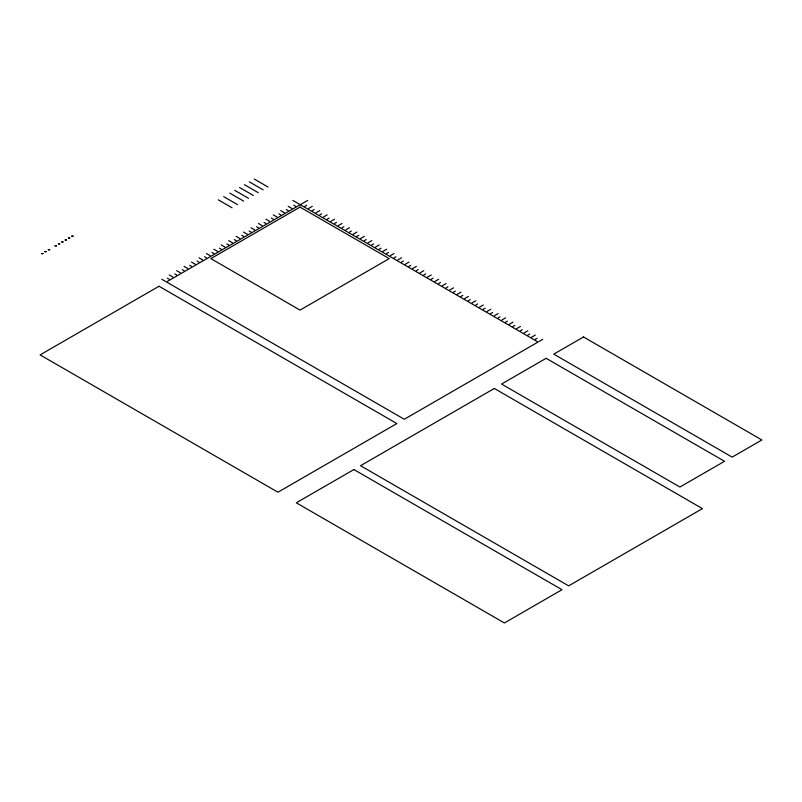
<?xml version="1.0" encoding="UTF-8"?>
<svg xmlns="http://www.w3.org/2000/svg" width="802" height="802" viewBox="0 0 802 802"><rect width="100%" height="100%" fill="white"/><g stroke="black" fill="none" stroke-linecap="round" stroke-linejoin="round"><path stroke-width="1.2" d="M307.667 200.42L166.455 281.953L404.298 419.266L538.082 342.023L292.81 200.42M304.88 206.315L306.745 205.242M308.6 208.46L312.319 206.315M312.319 210.605L314.173 209.533M316.038 212.751L319.747 210.605M319.747 214.896L321.612 213.823M323.467 217.041L327.186 214.896M327.186 219.187L329.041 218.114M330.895 221.332L334.614 219.187M334.614 223.477L336.469 222.405M338.334 225.623L342.043 223.477M342.043 227.768L343.908 226.695M345.762 229.923L349.482 227.768M349.482 232.069L351.336 230.996M353.201 234.214L356.91 232.069M356.91 236.359L358.775 235.287M360.629 238.505L364.349 236.359M364.349 240.65L366.203 239.577M368.058 242.795L371.777 240.65M371.777 244.941L373.632 243.868M375.496 247.086L379.206 244.941M379.206 249.232L381.07 248.159M382.925 251.377L386.644 249.232M386.644 253.522L388.499 252.45M390.363 255.668L394.073 253.522M394.073 257.813L395.937 256.74M397.792 259.958L401.511 257.813M401.511 262.104L403.366 261.031M405.221 264.249L408.94 262.104M408.94 266.394L410.794 265.322M412.659 268.54L416.368 266.394M416.368 270.685L418.233 269.612M420.088 272.83L423.807 270.685M423.807 274.976L425.661 273.903M427.526 277.121L431.235 274.976M431.235 279.266L433.1 278.194M434.955 281.412L438.674 279.266M438.674 283.557L440.529 282.484M442.383 285.702L446.102 283.557M446.102 287.848L447.957 286.775M449.822 289.993L453.531 287.848M453.531 292.139L455.396 291.066M457.25 294.284L460.97 292.139M460.97 296.429L462.824 295.357M464.689 298.575L468.398 296.429M468.398 300.72L470.263 299.647M472.117 302.865L475.837 300.72M475.837 305.011L477.691 303.938M479.546 307.156L483.265 305.011M483.265 309.301L485.12 308.229M486.984 311.447L490.694 309.301M490.694 313.592L492.558 312.519M494.413 315.737L498.132 313.592M498.132 317.883L499.987 316.81M501.851 320.028L505.561 317.883M505.561 322.173L507.425 321.101M509.28 324.319L512.999 322.173M512.999 326.474L514.854 325.391M516.709 328.62L520.428 326.474M520.428 330.765L522.282 329.692M524.147 332.91L527.856 330.765M527.856 335.056L529.721 333.983M531.576 337.201L535.295 335.056M535.295 339.346L537.15 338.274M539.014 341.492L542.723 339.346M254.214 179.036L268.028 187.016M293.732 205.242L295.597 206.315M249.332 181.864L263.146 189.833M288.159 206.315L291.878 208.46M244.45 184.681L258.264 192.66M286.304 209.533L288.159 210.605M280.73 210.605L284.449 212.751M239.567 187.498L253.382 195.477M278.875 213.823L280.73 214.896M234.685 190.315L248.5 198.294M273.292 214.896L277.011 217.041M229.803 193.132L243.618 201.112M271.437 218.114L273.292 219.187M265.863 219.187L269.582 221.332M223.708 196.65L237.522 204.63M264.008 222.405L265.863 223.477M218.234 199.808L232.059 207.788M258.434 223.477L262.144 225.623M256.57 226.695L258.434 227.768M250.996 227.768L254.715 229.923M249.141 230.996L250.996 232.069M243.567 232.069L247.287 234.214M241.713 235.287L243.567 236.359M236.129 236.359L239.848 238.505M234.274 239.577L236.129 240.65M228.7 240.65L232.42 242.795M226.846 243.868L228.7 244.941M221.272 244.941L224.981 247.086M219.407 248.159L221.272 249.232M213.833 249.232L217.553 251.377M211.979 252.45L213.833 253.522M206.405 253.522L210.124 255.668M204.55 256.74L206.405 257.813M198.966 257.813L202.685 259.958M197.112 261.031L198.966 262.104M191.538 262.104L195.257 264.249M189.683 265.322L191.538 266.394M184.109 266.394L187.818 268.54M182.244 269.612L184.109 270.685M176.671 270.685L180.39 272.83M174.816 273.903L176.671 274.976M169.242 274.976L172.961 277.121M167.387 278.194L169.242 279.266M161.803 279.266L165.523 281.412M41.544 253.592L43.007 253.622L41.544 253.592M44.912 251.648L46.386 251.678L44.912 251.617M48.28 249.703L49.754 249.733L48.28 249.703M55.027 245.803L56.501 245.833L55.027 245.803M58.406 243.858L59.869 243.918L58.416 243.798M61.774 241.913L63.248 241.973L61.794 241.853M65.142 239.958L66.616 239.988L65.152 239.928M68.521 238.014L69.995 238.044L68.521 237.983M71.779 236.139L73.253 236.169L71.779 236.109M159.017 286.244L40.1 354.895L277.943 492.217L396.86 423.556L159.017 286.244M300.038 207.116L210.846 258.615L300.038 310.103L389.231 258.615L300.038 207.116M546.132 358.304L501.541 384.048L679.916 487.035L724.517 461.29L546.132 358.304M353.893 469.551L296.289 502.804L504.398 622.964L562.001 589.701L353.893 469.551M494.333 388.469L360.549 465.711L568.658 585.861L702.442 508.618L494.333 388.469M583.515 336.98L553.791 354.143L732.166 457.13L761.9 439.967L583.515 336.98"/></g></svg>
